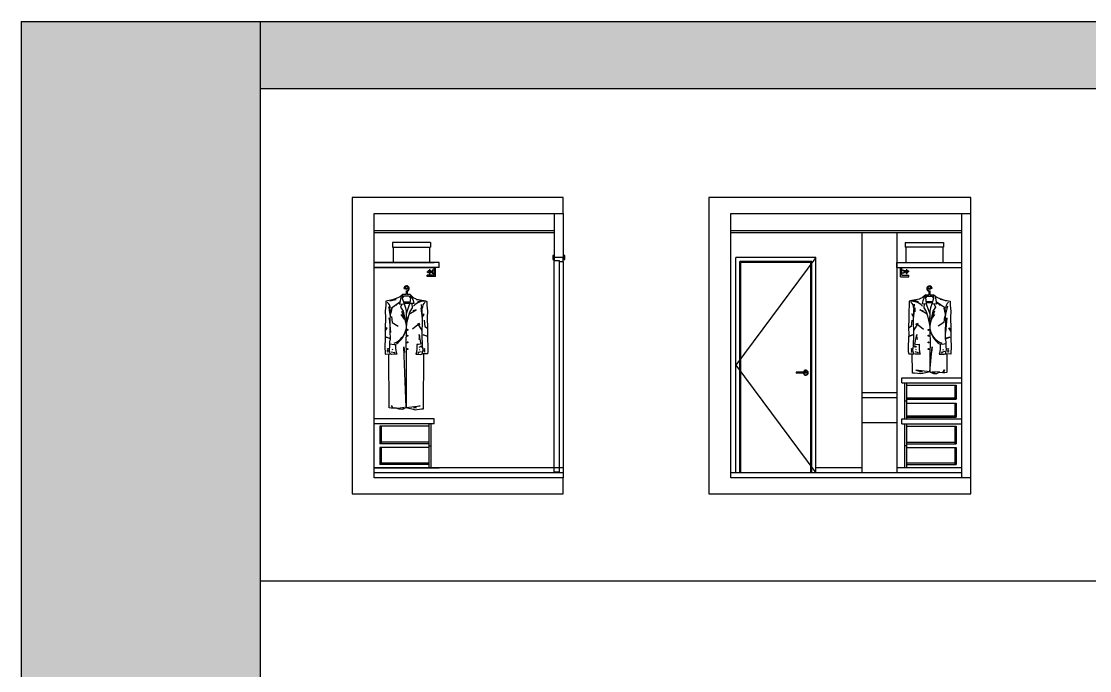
# Model space of a CAD drawing. Header units: millimetres. Extents: x 26866 to 57947, y 17126 to 36221.
# Drawn here: x 26866 to 37540, y 29733 to 36221 of the extents above; entities that cross this region are included whole.
import ezdxf

# ---------------------------------------------------------------- set-up
doc = ezdxf.new("R2010")
doc.units = ezdxf.units.MM
doc.layers.add('www.cad-blocks.net', color=7, linetype='Continuous')

# ---------------------------------------------------------------- blocks, each defined once
blk = doc.blocks.new('cupboard004')
for p, q in [((3557, 8645), (1447, 8645)), ((1447, 8645), (1447, 5685)), ((3557, 8485), (3557, 8645)), ((1667, 5845), (1667, 8485)), ((1667, 8485), (3557, 8485)), ((3467, 8485), (3467, 8045)), ((3557, 8485), (3557, 8045)), ((1667, 8315), (3467, 8315)), ((1667, 8295), (3467, 8295)), ((1851, 8195), (1851, 8150)), ((2232, 8195), (1851, 8195)), ((1851, 8150), (2232, 8150)), ((1859, 8150), (1859, 7995)), ((2224, 7995), (2224, 8150)), ((2232, 8195), (2232, 8150)), ((3467, 8065), (3452, 8065)), ((3452, 8065), (3452, 8025)), ((3452, 8025), (3467, 8025)), ((3467, 8025), (3467, 8065)), ((3557, 8045), (3467, 8045)), ((3557, 8045), (3467, 8045)), ((3467, 8045), (3467, 8025)), ((3467, 8025), (3467, 8015)), ((3467, 8015), (3517, 8015)), ((3467, 8015), (3517, 8015)), ((3467, 5900), (3467, 8015)), ((3517, 8015), (3517, 8005)), ((3517, 8015), (3517, 5900)), ((3572, 8065), (3557, 8065)), ((3557, 8065), (3557, 8025)), ((3557, 8025), (3557, 8045)), ((3557, 8005), (3557, 8025)), ((3557, 8025), (3572, 8025)), ((3572, 8025), (3572, 8065)), ((1667, 7995), (2267, 7995)), ((2267, 7995), (1667, 7995)), ((2317, 7995), (1667, 7995)), ((1667, 7945), (2267, 7945)), ((2267, 7945), (1667, 7945)), ((2317, 7945), (1667, 7945)), ((2195, 7904), (2246, 7904)), ((2221, 7930), (2221, 7879)), ((2267, 7919), (2247, 7919)), ((2247, 7919), (2247, 7889)), ((2267, 7870), (2267, 7945)), ((2267, 7889), (2267, 7919)), ((2282, 7855), (2282, 7945)), ((2317, 7945), (2317, 7995)), ((3517, 8005), (3557, 8005)), ((3557, 8005), (3557, 5895)), ((2197, 7855), (2197, 7870)), ((2267, 7870), (2197, 7870)), ((2282, 7855), (2197, 7855)), ((2247, 7889), (2267, 7889)), ((1965, 7736), (1970, 7736)), ((1986, 7714), (1986, 7675)), ((1999, 7710), (1999, 7675)), ((1785, 7611), (1783, 7569)), ((1851, 7624), (1785, 7611)), ((1905, 7643), (1823, 7612)), ((1823, 7612), (1886, 7628)), ((1837, 7541), (1925, 7604)), ((1887, 7636), (1851, 7624)), ((1925, 7604), (1883, 7567)), ((1912, 7646), (1887, 7636)), ((1935, 7660), (1912, 7646)), ((1936, 7663), (1920, 7579)), ((1920, 7579), (1967, 7583)), ((1944, 7581), (1930, 7549)), ((1953, 7677), (1936, 7663)), ((1953, 7677), (1949, 7638)), ((1967, 7660), (1949, 7638)), ((1949, 7638), (1967, 7583)), ((1986, 7675), (1953, 7675)), ((1961, 7603), (2024, 7603)), ((1964, 7591), (2024, 7591)), ((2016, 7660), (1967, 7660)), ((1967, 7583), (1981, 7544)), ((2028, 7675), (1999, 7675)), ((2024, 7585), (2015, 7564)), ((2016, 7660), (2031, 7641)), ((2028, 7623), (2024, 7585)), ((2065, 7586), (2024, 7585)), ((2028, 7675), (2040, 7663)), ((2028, 7675), (2033, 7651)), ((2033, 7651), (2028, 7623)), ((2040, 7663), (2046, 7640)), ((2040, 7663), (2062, 7642)), ((2045, 7585), (2046, 7542)), ((2046, 7640), (2057, 7615)), ((2057, 7615), (2065, 7586)), ((2062, 7642), (2080, 7636)), ((2080, 7636), (2091, 7628)), ((2091, 7628), (2112, 7625)), ((2112, 7625), (2126, 7624)), ((2126, 7624), (2165, 7616)), ((2165, 7616), (2193, 7608)), ((2193, 7608), (2195, 7569)), ((1783, 7569), (1779, 7510)), ((1779, 7510), (1781, 7447)), ((1811, 7558), (1831, 7480)), ((1830, 7455), (1821, 7519)), ((1831, 7465), (1829, 7528)), ((1831, 7480), (1844, 7540)), ((1844, 7540), (1833, 7489)), ((1930, 7549), (1957, 7510)), ((1971, 7431), (1937, 7475)), ((1940, 7509), (1971, 7431)), ((1940, 7509), (1978, 7415)), ((1957, 7510), (1989, 7365)), ((1981, 7544), (1989, 7510)), ((1985, 7527), (1989, 7510)), ((2015, 7564), (1989, 7482)), ((1989, 7510), (1989, 7453)), ((1989, 7482), (1990, 7426)), ((2025, 7508), (2010, 7463)), ((2015, 7479), (2086, 7522)), ((2046, 7542), (2025, 7508)), ((2086, 7522), (2055, 7512)), ((2146, 7465), (2136, 7542)), ((2136, 7542), (2136, 7502)), ((2147, 7508), (2140, 7578)), ((2146, 7465), (2148, 7528)), ((2148, 7446), (2167, 7481)), ((2152, 7470), (2151, 7477)), ((2167, 7481), (2152, 7470)), ((2195, 7569), (2199, 7510)), ((2199, 7510), (2197, 7447)), ((1781, 7447), (1777, 7336)), ((1819, 7442), (1830, 7296)), ((1827, 7393), (1819, 7442)), ((1827, 7428), (1831, 7465)), ((1827, 7393), (1827, 7428)), ((1829, 7308), (1827, 7393)), ((1842, 7458), (1848, 7395)), ((1848, 7395), (1906, 7359)), ((1991, 7398), (1987, 7332)), ((2010, 7463), (1989, 7376)), ((1989, 7453), (1991, 7398)), ((2121, 7385), (2050, 7329)), ((2148, 7315), (2103, 7385)), ((2103, 7385), (2125, 7374)), ((2125, 7374), (2121, 7385)), ((2150, 7428), (2146, 7465)), ((2148, 7308), (2150, 7393)), ((2150, 7393), (2150, 7428)), ((2168, 7420), (2173, 7357)), ((2197, 7447), (2201, 7336)), ((1777, 7336), (1779, 7283)), ((1779, 7283), (1777, 7228)), ((1778, 7309), (1797, 7344)), ((1797, 7344), (1781, 7332)), ((1781, 7332), (1781, 7340)), ((1831, 7234), (1829, 7308)), ((1987, 7332), (1985, 7169)), ((2121, 7259), (2113, 7228)), ((2137, 7180), (2117, 7276)), ((2117, 7276), (2121, 7259)), ((2146, 7234), (2148, 7308)), ((2200, 7255), (2158, 7273)), ((2158, 7273), (2194, 7262)), ((2173, 7357), (2201, 7340)), ((2194, 7262), (2190, 7266)), ((2201, 7336), (2199, 7283)), ((2199, 7283), (2201, 7228)), ((1777, 7228), (1773, 7163)), ((1773, 7163), (1778, 7080)), ((1831, 7234), (1789, 7251)), ((1789, 7251), (1826, 7240)), ((1820, 7124), (1825, 7161)), ((1826, 7240), (1821, 7245)), ((1825, 7204), (1831, 7234)), ((1825, 7161), (1825, 7204)), ((1825, 7183), (1866, 7176)), ((1866, 7176), (1882, 7178)), ((1882, 7178), (1882, 7138)), ((1989, 6546), (1963, 7153)), ((1963, 7153), (1970, 7097)), ((1985, 7169), (1987, 7112)), ((2095, 7178), (2095, 7138)), ((2112, 7176), (2095, 7178)), ((2152, 7183), (2112, 7176)), ((2118, 7151), (2141, 7164)), ((2141, 7164), (2138, 7147)), ((2152, 7204), (2146, 7234)), ((2152, 7161), (2152, 7204)), ((2158, 7124), (2152, 7161)), ((2201, 7228), (2205, 7163)), ((2205, 7163), (2203, 7130)), ((1778, 7080), (1829, 7085)), ((1816, 6545), (1813, 7085)), ((1829, 7085), (1820, 7124)), ((1826, 7085), (1829, 7085)), ((1844, 7078), (1826, 7085)), ((1838, 7105), (1873, 7097)), ((1864, 7079), (1844, 7078)), ((1857, 7123), (1849, 7125)), ((1873, 7097), (1864, 7094)), ((1893, 7079), (1864, 7079)), ((1882, 7138), (1887, 7100)), ((1887, 7100), (1893, 7079)), ((1987, 7112), (1989, 7077)), ((1989, 7077), (1989, 6546)), ((2091, 7100), (2084, 7079)), ((2084, 7079), (2113, 7079)), ((2095, 7138), (2091, 7100)), ((2139, 7105), (2105, 7097)), ((2105, 7097), (2114, 7094)), ((2113, 7079), (2134, 7078)), ((2120, 7123), (2128, 7125)), ((2134, 7078), (2152, 7085)), ((2148, 7085), (2158, 7124)), ((2152, 7085), (2148, 7085)), ((2173, 7083), (2148, 7085)), ((2161, 6544), (2165, 7083)), ((2199, 7085), (2173, 7083)), ((2203, 7106), (2199, 7085)), ((2203, 7130), (2203, 7106)), ((1838, 6540), (1816, 6544)), ((1857, 6540), (1838, 6540)), ((1842, 6566), (1852, 6540)), ((1857, 6540), (1842, 6566)), ((1892, 6542), (1857, 6540)), ((1888, 6542), (1967, 6548)), ((1918, 6530), (1892, 6542)), ((1951, 6528), (1918, 6530)), ((1967, 6548), (1935, 6540)), ((1989, 6546), (1951, 6528)), ((1989, 6546), (2128, 6563)), ((1989, 6546), (2057, 6531)), ((2057, 6531), (2076, 6525)), ((2128, 6563), (2061, 6546)), ((2061, 6546), (2090, 6544)), ((2076, 6525), (2141, 6535)), ((2141, 6535), (2160, 6533)), ((2160, 6533), (2161, 6544)), ((2267, 6435), (1667, 6435)), ((2267, 6385), (2267, 6435)), ((2267, 6385), (1667, 6385)), ((2217, 6361), (1723, 6361)), ((1723, 6361), (1723, 6185)), ((1738, 6361), (1738, 6185)), ((2217, 5945), (2217, 6385)), ((2237, 5945), (2237, 6385)), ((2217, 6200), (1738, 6200)), ((2217, 6185), (1723, 6185)), ((2217, 6146), (1723, 6146)), ((1723, 6146), (1723, 5977)), ((1738, 6146), (1738, 5977)), ((2217, 6165), (2237, 6165)), ((2217, 5977), (1723, 5977)), ((2217, 5992), (1738, 5992)), ((3557, 5945), (1667, 5945)), ((1667, 5945), (2317, 5945)), ((3557, 5895), (1667, 5895)), ((3517, 5900), (3467, 5900)), ((3557, 5895), (3557, 5845)), ((3557, 5845), (1667, 5845)), ((3557, 5685), (3557, 5845)), ((1447, 5685), (3557, 5685))]:
    blk.add_line(p, q)
for centre, radius in [((2221, 7904), 15.5), ((1992, 7745), 18.5), ((1992, 7745), 12.5), ((2000, 7323), 5.34), ((2000, 7264), 5.34), ((2000, 7198), 5.34), ((1804, 7132), 3.1), ((1804, 7118), 3.1), ((1804, 7104), 3.1), ((2000, 7131), 5.34), ((2170, 7132), 3.1), ((2170, 7118), 3.1), ((2170, 7104), 3.1)]:
    blk.add_circle(centre, radius)
for centre, radius, start, end in [((1992, 7736), 26.9, 284.3644, 180), ((1992, 7736), 22.3, 114.2508, 180), ((1992, 7736), 22.3, 253.7504, 114.2508), ((1751, 7539), 77.9, 357.3303, 52.0658), ((2175, 7456), 154, 84.8654, 137.1686), ((2156, 7493), 122, 74.4406, 116.5457), ((2226, 7539), 77.9, 127.9342, 182.6697), ((1803, 7366), 187, 290.0031, 349.4975), ((1761, 7372), 229, 304.4382, 349.7875)]:
    blk.add_arc(centre, radius, start, end)
blk = doc.blocks.new('cupboard010')
for p, q in [((14521, 8364), (11901, 8364)), ((11901, 8364), (11901, 5404)), ((14521, 8204), (14521, 8364)), ((12121, 8204), (14521, 8204)), ((12121, 5564), (12121, 8204)), ((14431, 5564), (14431, 8204)), ((14521, 5564), (14521, 8204)), ((12121, 8034), (14431, 8034)), ((12121, 8014), (14431, 8014)), ((13431, 8014), (13431, 5614)), ((13781, 8014), (13781, 5614)), ((13865, 7914), (13865, 7869)), ((13865, 7914), (14247, 7914)), ((14247, 7914), (14247, 7869)), ((14247, 7869), (13865, 7869)), ((13874, 7714), (13874, 7869)), ((14239, 7869), (14239, 7714)), ((12971, 7764), (12171, 7764)), ((12171, 5614), (12171, 7764)), ((12971, 7764), (12171, 6689)), ((12931, 7724), (12211, 7724)), ((12211, 5614), (12211, 7724)), ((12921, 7714), (12221, 7714)), ((12221, 5614), (12221, 7714)), ((12921, 5614), (12921, 7714)), ((12931, 5614), (12931, 7724)), ((12971, 5614), (12971, 7764)), ((13781, 7714), (14431, 7714)), ((13781, 7664), (13781, 7714)), ((13831, 7714), (14431, 7714)), ((13781, 7664), (14431, 7664)), ((13816, 7574), (13816, 7664)), ((13831, 7664), (14431, 7664)), ((13831, 7589), (13831, 7664)), ((13831, 7639), (13851, 7639)), ((13831, 7609), (13831, 7639)), ((13851, 7609), (13831, 7609)), ((13831, 7589), (13901, 7589)), ((13851, 7639), (13851, 7609)), ((13903, 7624), (13852, 7624)), ((13877, 7649), (13877, 7598)), ((13901, 7574), (13901, 7589)), ((13816, 7574), (13901, 7574)), ((14058, 7383), (14035, 7361)), ((14058, 7383), (14052, 7359)), ((14070, 7394), (14058, 7383)), ((14070, 7394), (14064, 7371)), ((14064, 7371), (14070, 7343)), ((14081, 7380), (14066, 7361)), ((14070, 7394), (14099, 7394)), ((14081, 7380), (14131, 7380)), ((14099, 7429), (14099, 7394)), ((14112, 7434), (14112, 7394)), ((14112, 7394), (14145, 7394)), ((14133, 7455), (14128, 7455)), ((14131, 7380), (14148, 7358)), ((14144, 7396), (14148, 7357)), ((14144, 7396), (14162, 7383)), ((14162, 7383), (14178, 7298)), ((14163, 7379), (14186, 7365)), ((14186, 7365), (14211, 7356)), ((13903, 7289), (13899, 7230)), ((13905, 7328), (13903, 7289)), ((13932, 7336), (13905, 7328)), ((13972, 7344), (13932, 7336)), ((13950, 7227), (13958, 7298)), ((13952, 7185), (13962, 7261)), ((13962, 7261), (13961, 7221)), ((13986, 7345), (13972, 7344)), ((14007, 7348), (13986, 7345)), ((14018, 7355), (14007, 7348)), ((14035, 7361), (14018, 7355)), ((14041, 7334), (14033, 7305)), ((14033, 7305), (14074, 7304)), ((14052, 7359), (14041, 7334)), ((14053, 7305), (14051, 7262)), ((14051, 7262), (14073, 7227)), ((14070, 7343), (14074, 7304)), ((14137, 7323), (14073, 7323)), ((14133, 7311), (14073, 7311)), ((14074, 7304), (14082, 7283)), ((14082, 7283), (14109, 7201)), ((14117, 7263), (14109, 7230)), ((14131, 7302), (14117, 7263)), ((14148, 7357), (14131, 7302)), ((14178, 7298), (14131, 7302)), ((14168, 7269), (14140, 7230)), ((14154, 7300), (14168, 7269)), ((14261, 7261), (14173, 7324)), ((14173, 7324), (14215, 7286)), ((14193, 7362), (14275, 7331)), ((14211, 7356), (14246, 7344)), ((14275, 7331), (14212, 7347)), ((14246, 7344), (14313, 7330)), ((14253, 7260), (14265, 7209)), ((14267, 7200), (14253, 7260)), ((14286, 7278), (14267, 7200)), ((14313, 7330), (14315, 7289)), ((14315, 7289), (14319, 7230)), ((13901, 7167), (13897, 7055)), ((13899, 7230), (13901, 7167)), ((13931, 7201), (13946, 7189)), ((13950, 7166), (13931, 7201)), ((13946, 7189), (13947, 7197)), ((13948, 7147), (13952, 7185)), ((13952, 7185), (13950, 7247)), ((14083, 7198), (14012, 7241)), ((14012, 7241), (14043, 7231)), ((14073, 7227), (14088, 7182)), ((14088, 7182), (14108, 7095)), ((14109, 7173), (14107, 7118)), ((14109, 7201), (14108, 7145)), ((14113, 7246), (14109, 7230)), ((14140, 7230), (14109, 7085)), ((14109, 7230), (14109, 7173)), ((14158, 7228), (14120, 7134)), ((14158, 7228), (14126, 7150)), ((14126, 7150), (14161, 7195)), ((14256, 7177), (14250, 7115)), ((14266, 7185), (14268, 7247)), ((14270, 7147), (14266, 7185)), ((14268, 7174), (14277, 7239)), ((14279, 7161), (14268, 7015)), ((14270, 7112), (14279, 7161)), ((14319, 7230), (14317, 7167)), ((14317, 7167), (14321, 7055)), ((13925, 7077), (13897, 7060)), ((13897, 7055), (13899, 7002)), ((13930, 7139), (13925, 7077)), ((13948, 7112), (13948, 7147)), ((13950, 7028), (13948, 7112)), ((13949, 7035), (13994, 7105)), ((13973, 7093), (13977, 7105)), ((13994, 7105), (13973, 7093)), ((13977, 7105), (14048, 7048)), ((14107, 7118), (14111, 7051)), ((14111, 7051), (14113, 6888)), ((14250, 7115), (14192, 7079)), ((14268, 7028), (14270, 7112)), ((14270, 7112), (14270, 7147)), ((14320, 7029), (14301, 7063)), ((14301, 7063), (14317, 7052)), ((14317, 7052), (14317, 7059)), ((14321, 7055), (14319, 7002)), ((13897, 6947), (13893, 6883)), ((13899, 7002), (13897, 6947)), ((13898, 6975), (13940, 6992)), ((13940, 6992), (13904, 6981)), ((13904, 6981), (13908, 6986)), ((13946, 6924), (13952, 6953)), ((13952, 6953), (13950, 7028)), ((13961, 6900), (13980, 6996)), ((13980, 6996), (13977, 6979)), ((13977, 6979), (13985, 6947)), ((14266, 6953), (14268, 7028)), ((14266, 6953), (14309, 6971)), ((14272, 6924), (14266, 6953)), ((14309, 6971), (14272, 6960)), ((14272, 6960), (14277, 6964)), ((14319, 7002), (14321, 6947)), ((14321, 6947), (14325, 6883)), ((13893, 6883), (13895, 6849)), ((13895, 6849), (13895, 6826)), ((13940, 6843), (13946, 6881)), ((13950, 6804), (13940, 6843)), ((13946, 6881), (13946, 6924)), ((13946, 6902), (13986, 6896)), ((13980, 6870), (13957, 6883)), ((13957, 6883), (13959, 6867)), ((13978, 6842), (13969, 6845)), ((13986, 6896), (14003, 6898)), ((14003, 6898), (14003, 6857)), ((14003, 6857), (14007, 6820)), ((14109, 6623), (14135, 6873)), ((14111, 6832), (14109, 6796)), ((14113, 6888), (14111, 6832)), ((14135, 6873), (14128, 6816)), ((14215, 6857), (14211, 6820)), ((14215, 6898), (14215, 6857)), ((14232, 6896), (14215, 6898)), ((14272, 6902), (14232, 6896)), ((14241, 6842), (14249, 6845)), ((14268, 6804), (14278, 6843)), ((14272, 6881), (14272, 6924)), ((14278, 6843), (14272, 6881)), ((14325, 6883), (14320, 6800)), ((13895, 6826), (13899, 6804)), ((13899, 6804), (13924, 6802)), ((13924, 6802), (13950, 6804)), ((13936, 6621), (13933, 6803)), ((13964, 6798), (13946, 6804)), ((13946, 6804), (13950, 6804)), ((13959, 6825), (13993, 6817)), ((13985, 6799), (13964, 6798)), ((13993, 6817), (13984, 6813)), ((14013, 6799), (13985, 6799)), ((14007, 6820), (14013, 6799)), ((14109, 6796), (14109, 6623)), ((14211, 6820), (14205, 6799)), ((14205, 6799), (14233, 6799)), ((14259, 6825), (14225, 6817)), ((14225, 6817), (14234, 6813)), ((14233, 6799), (14254, 6798)), ((14254, 6798), (14272, 6804)), ((14320, 6800), (14268, 6804)), ((14272, 6804), (14268, 6804)), ((14282, 6622), (14285, 6804)), ((12171, 6689), (12971, 5614)), ((12776, 6619), (12776, 6609)), ((12876, 6619), (12776, 6619)), ((12876, 6619), (12876, 6609)), ((13937, 6610), (13936, 6621)), ((13970, 6640), (14037, 6623)), ((14109, 6623), (13970, 6640)), ((14037, 6623), (14008, 6620)), ((14109, 6623), (14041, 6607)), ((14109, 6623), (14146, 6605)), ((14131, 6624), (14163, 6616)), ((14209, 6618), (14131, 6624)), ((14180, 6607), (14205, 6619)), ((14205, 6619), (14241, 6617)), ((14241, 6617), (14256, 6642)), ((14256, 6642), (14246, 6617)), ((14260, 6617), (14282, 6621)), ((12876, 6609), (12776, 6609)), ((13831, 6564), (14431, 6564)), ((13831, 6514), (13831, 6564)), ((13831, 6514), (14431, 6514)), ((13861, 6154), (13861, 6514)), ((13881, 6154), (13881, 6514)), ((13956, 6611), (13937, 6610)), ((14021, 6602), (13956, 6611)), ((14041, 6607), (14021, 6602)), ((14146, 6605), (14180, 6607)), ((14241, 6617), (14260, 6617)), ((13781, 6414), (13431, 6414)), ((13881, 6491), (14374, 6491)), ((14359, 6491), (14359, 6349)), ((14374, 6491), (14374, 6349)), ((13781, 6364), (13431, 6364)), ((13861, 6334), (13881, 6334)), ((13881, 6364), (14359, 6364)), ((13881, 6349), (14374, 6349)), ((13881, 6311), (14374, 6311)), ((14359, 6311), (14359, 6169)), ((14374, 6311), (14374, 6169)), ((13781, 6114), (13431, 6114)), ((13831, 6104), (13831, 6154)), ((13831, 6154), (14431, 6154)), ((13831, 6104), (14431, 6104)), ((13861, 5664), (13861, 6104)), ((13881, 6184), (14359, 6184)), ((13881, 6169), (14374, 6169)), ((13881, 5664), (13881, 6104)), ((13881, 6081), (14374, 6081)), ((14359, 6081), (14359, 5904)), ((14374, 6081), (14374, 5904)), ((13881, 5884), (13861, 5884)), ((13881, 5919), (14359, 5919)), ((13881, 5904), (14374, 5904)), ((13881, 5866), (14374, 5866)), ((14359, 5866), (14359, 5697)), ((14374, 5866), (14374, 5697)), ((13431, 5664), (12971, 5664)), ((14431, 5664), (13781, 5664)), ((13881, 5712), (14359, 5712)), ((13881, 5697), (14374, 5697)), ((14431, 5614), (12121, 5614)), ((14521, 5564), (12121, 5564)), ((14521, 5404), (14521, 5564)), ((11901, 5404), (14521, 5404))]:
    blk.add_line(p, q)
for centre, radius in [((13877, 7624), 15.5), ((14106, 7464), 18.5), ((14106, 7464), 12.5), ((14098, 7042), 5.34), ((14098, 6984), 5.34), ((13928, 6852), 3.1), ((13928, 6838), 3.1), ((14098, 6917), 5.34), ((14098, 6850), 5.34), ((14293, 6852), 3.1), ((14293, 6838), 3.1), ((13928, 6823), 3.1), ((14293, 6823), 3.1)]:
    blk.add_circle(centre, radius)
for centre, radius, start, end in [((14106, 7455), 26.9, 0, 255.6356), ((14106, 7455), 22.3, 65.7492, 286.2496), ((14106, 7455), 22.3, 0, 65.7492), ((13942, 7212), 122, 63.4543, 105.5594), ((13923, 7175), 154, 42.8314, 95.1346), ((13872, 7259), 77.9, 357.3303, 52.0658), ((14346, 7259), 77.9, 127.9342, 182.6697), ((14295, 7085), 187, 190.5025, 249.9969), ((14336, 7092), 229, 190.2125, 235.5618), ((12871, 6614), 25, 191.537, 168.463), ((12871, 6614), 20, 194.4775, 165.5225)]:
    blk.add_arc(centre, radius, start, end)
blk = doc.blocks.new('FORMAT')
at = {"layer": 'www.cad-blocks.net', "true_color": 0x444444}
blk.add_hatch(color=250, dxfattribs=at).paths.add_polyline_path([(29253, 36221), (26866, 36221), (26866, 17126), (29253, 17126)])
at = {"layer": 'www.cad-blocks.net', "true_color": 0x546d8e}
h = blk.add_hatch(color=155, dxfattribs=at)
h.set_gradient(color1=(68, 68, 68), color2=(84, 109, 142), tint=1)
h.paths.add_polyline_path([(29253, 36221), (29253, 35551), (57947, 35551), (57947, 36221)])
at = {"layer": 'www.cad-blocks.net', "color": 250, "true_color": 0x444444}
for p, q in [((26866, 36221), (29253, 36221)), ((26866, 36221), (26866, 17126)), ((29253, 36221), (29253, 17126))]:
    blk.add_line(p, q, dxfattribs=at)
at = {"layer": 'www.cad-blocks.net'}
blk.add_line((29253, 36221), (29253, 17126), dxfattribs=at)
at = {"layer": 'www.cad-blocks.net', "color": 155, "true_color": 0x546d8e}
for p, q in [((29253, 36221), (57947, 36221)), ((29253, 35551), (57947, 35551)), ((29253, 30629), (53211, 30629))]:
    blk.add_line(p, q, dxfattribs=at)

msp = doc.modelspace()

# ---------------------------------------------------------------- block references
for name, p in [('cupboard004', (28723.6, 25815.4)), ('cupboard010', (21832.8, 26095.9))]:
    msp.add_blockref(name, p)
at = {"layer": 'www.cad-blocks.net'}
msp.add_blockref('FORMAT', (0, 0), dxfattribs=at)

doc.saveas('drawing.dxf')
